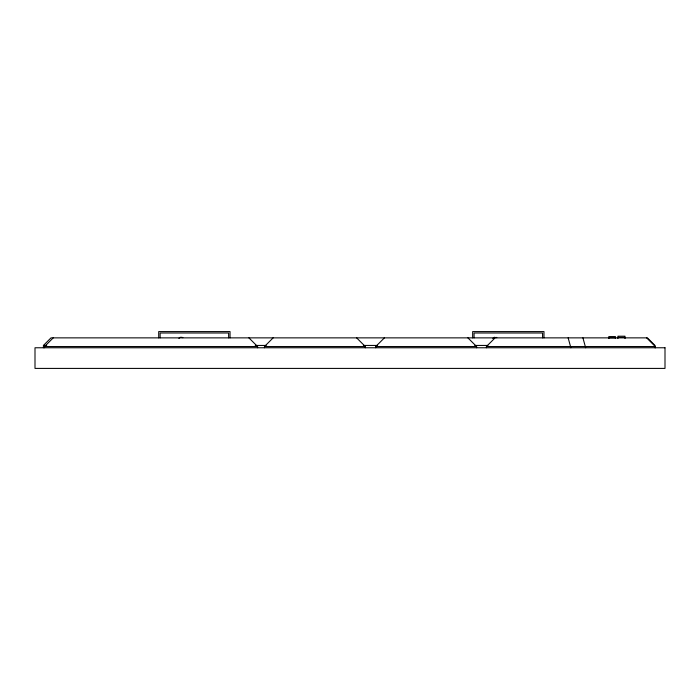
<?xml version="1.0" encoding="UTF-8"?>
<svg xmlns="http://www.w3.org/2000/svg" width="700" height="700" viewBox="0 0 700 700"><rect width="100%" height="100%" fill="white"/><g stroke="black" fill="none" stroke-linecap="round" stroke-linejoin="round"><path stroke-width="1.05" d="M43.426 347.769L43.426 345.441L51.004 337.864L647.404 337.864L654.981 345.441L654.981 347.769M44.546 347.769L44.546 346.553L53.235 337.864M264.451 347.769L264.451 346.553L273.14 337.864M375.725 347.769L375.725 346.553L384.414 337.864M486.412 347.769L486.412 346.544L495.093 337.864M617.916 337.4L625.012 337.4M608.808 337.767L615.414 337.767M43.426 345.441L46.672 345.441M255.237 345.441L266.166 345.441M363.37 345.441L377.571 345.441M474.775 345.441L487.883 345.441M486.412 346.544L655.322 346.544L655.322 347.769M44.546 346.553L257.6 346.553L257.6 347.769M264.451 346.553L365.33 346.553L365.33 347.769M375.725 346.553L476.604 346.553L476.604 347.769M646.642 337.864L655.322 346.544M467.915 337.864L476.604 346.553M356.641 337.864L365.33 346.553M248.911 337.864L257.6 346.553M582.925 337.864L585.646 347.769M568.146 337.864L570.867 347.769M625.012 338.537L625.012 336.21L617.916 336.21L617.916 338.537M615.414 338.529L615.414 336.569L608.808 336.569L608.808 338.529M543.979 337.864L543.979 331.59L472.657 331.59L472.657 337.864M542.57 337.864L542.57 332.999L474.066 332.999L474.066 337.864M230.037 337.864L230.037 331.59L158.716 331.59L158.716 337.864M228.629 337.864L228.629 332.999L160.125 332.999L160.125 337.864M178.946 338.45A2.397 2.397 0 0 1 181.02 337.251M181.624 337.269A2.643 2.634 0 0 1 182.857 337.741M496.002 337.356A2.643 2.634 0 0 1 496.799 337.741M492.887 338.45A2.397 2.397 0 0 1 493.062 338.188M493.5 337.741A2.397 2.397 0 0 1 494.646 337.269M665 347.769L35 347.769L35 368.41L665 368.41L665 347.769"/></g></svg>
